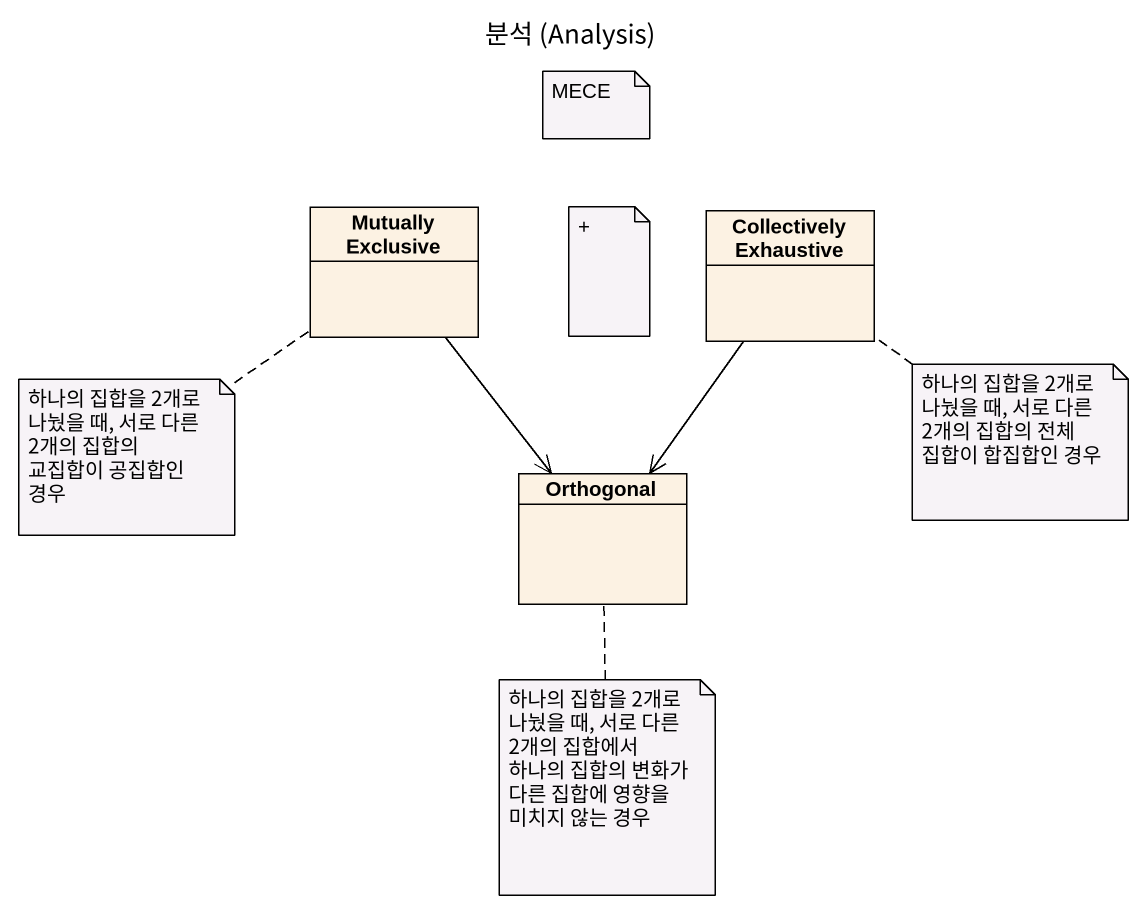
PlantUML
@startuml
title 분석 (Analysis)
hide circle
hide empty members
class "Mutually Exclusive" as Mutually_Exclusive
class "Collectively Exhaustive" as Collectively_Exhaustive
class Orthogonal
Mutually_Exclusive --> Orthogonal
Collectively_Exhaustive --> Orthogonal
note as N1
  MECE
end note
note as N2
  +
end note
note bottom of Mutually_Exclusive : 하나의 집합을 2개로 나눴을 때, 서로 다른 2개의 집합의 교집합이 공집합인 경우
note bottom of Collectively_Exhaustive : 하나의 집합을 2개로 나눴을 때, 서로 다른 2개의 집합의 전체 집합이 합집합인 경우
note bottom of Orthogonal : 하나의 집합을 2개로 나눴을 때, 서로 다른 2개의 집합에서 하나의 집합의 변화가 다른 집합에 영향을 미치지 않는 경우
@enduml
